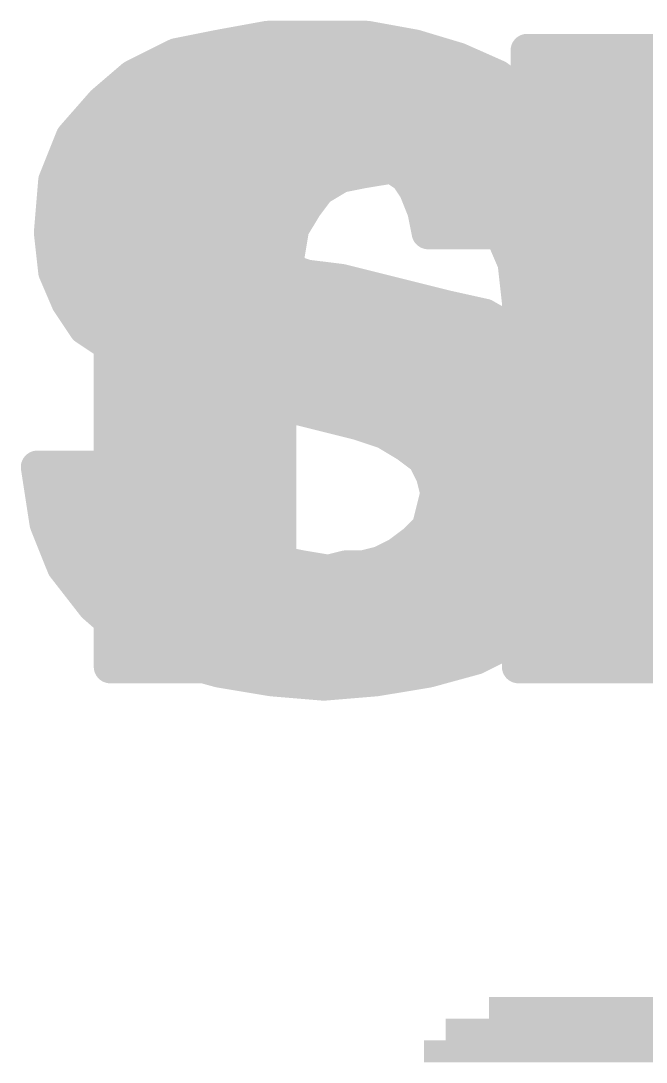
# Model space of a CAD drawing. Extents: x -34 to 73, y -13 to 26.
# Drawn here: x 7.133 to 8.573, y 19.759 to 22.158 of the extents above; entities that cross this region are included whole.
import ezdxf

# ---------------------------------------------------------------- set-up
doc = ezdxf.new("R2010")
doc.units = 0
doc.layers.add('21', color=41, linetype='CONTINUOUS')
doc.layers.add('22', color=40, linetype='CONTINUOUS')

# ---------------------------------------------------------------- blocks, each defined once
blk = doc.blocks.new('RECT')
blk.add_solid([(-0.5, -0.5), (0.5, -0.5), (-0.5, 0.5), (0.5, 0.5)])

msp = doc.modelspace()

# ---------------------------------------------------------------- linework, layer by layer
at = {"layer": '21', "const_width": 0.0762}
for points in [[(7.591, 22.0995), (7.701, 22.1195)], [(7.701, 22.1195), (7.931, 22.1195)], [(7.931, 22.1195), (8.041, 22.0995)], [(7.491, 22.0795), (7.591, 22.0995)], [(7.5838, 22.098), (8.0458, 22.098)], [(8.041, 22.0995), (8.141, 22.0694)], [(7.391, 22.0295), (7.491, 22.0795)], [(8.141, 22.0694), (8.231, 22.0295)], [(7.321, 21.9695), (7.391, 22.0295)], [(7.3821, 22.0218), (8.2412, 22.0218)], [(8.231, 22.0295), (8.311, 21.9695)], [(7.251, 21.8895), (7.321, 21.9695)], [(8.311, 21.9695), (8.371, 21.8895)], [(7.3001, 21.9456), (8.3289, 21.9456)], [(7.211, 21.7895), (7.251, 21.8895)], [(8.371, 21.8895), (8.421, 21.7895)], [(7.243, 21.8694), (8.381, 21.8694)], [(7.701, 21.8495), (7.661, 21.8394)], [(7.731, 21.8595), (7.701, 21.8495)], [(7.901, 21.8595), (7.731, 21.8595)], [(7.951, 21.8394), (7.901, 21.8595)], [(7.631, 21.8295), (7.591, 21.7695)], [(7.661, 21.8394), (7.631, 21.8295)], [(7.991, 21.8194), (7.951, 21.8394)], [(8.021, 21.7995), (7.991, 21.8194)], [(7.2125, 21.7932), (7.6068, 21.7932)], [(8.041, 21.7695), (8.021, 21.7995)], [(8.0252, 21.7932), (8.4191, 21.7932)], [(7.201, 21.6695), (7.211, 21.7895)], [(7.591, 21.7695), (7.591, 21.7294)], [(8.061, 21.7195), (8.041, 21.7695)], [(8.421, 21.7895), (8.441, 21.6695)], [(7.591, 21.7294), (7.601, 21.6895)], [(7.205, 21.717), (7.5941, 21.717)], [(8.071, 21.6695), (8.061, 21.7195)], [(8.0615, 21.717), (8.4331, 21.717)], [(7.601, 21.6895), (7.631, 21.6495)], [(7.211, 21.5795), (7.201, 21.6695)], [(7.631, 21.6495), (7.671, 21.6195)], [(8.441, 21.6695), (8.071, 21.6695)], [(7.2042, 21.6408), (7.6425, 21.6408)], [(7.671, 21.6195), (7.731, 21.5894)], [(7.241, 21.5095), (7.211, 21.5795)], [(7.731, 21.5894), (7.791, 21.5694)], [(7.2174, 21.5646), (7.8298, 21.5646)], [(7.791, 21.5694), (7.871, 21.5595)], [(7.871, 21.5595), (8.111, 21.4994)], [(7.281, 21.4495), (7.241, 21.5095)], [(7.255, 21.4884), (8.1607, 21.4884)], [(8.111, 21.4994), (8.201, 21.4794)], [(8.201, 21.4794), (8.341, 21.3995)], [(7.341, 21.4094), (7.281, 21.4495)], [(7.3369, 21.4122), (8.3187, 21.4122)], [(7.411, 21.3695), (7.341, 21.4094)], [(8.341, 21.3995), (8.401, 21.3495)], [(7.481, 21.3394), (7.411, 21.3695)], [(7.561, 21.3095), (7.481, 21.3394)], [(8.401, 21.3495), (8.441, 21.2895)], [(7.4902, 21.336), (8.41, 21.336)], [(7.651, 21.2895), (7.561, 21.3095)], [(7.751, 21.2695), (7.651, 21.2895)], [(8.441, 21.2895), (8.471, 21.2195)], [(7.911, 21.2294), (7.751, 21.2695)], [(7.7896, 21.2598), (8.4537, 21.2598)], [(7.971, 21.2095), (7.911, 21.2294)], [(8.471, 21.2195), (8.481, 21.1295)], [(8.021, 21.1795), (7.971, 21.2095)], [(8.0141, 21.1836), (8.475, 21.1836)], [(8.061, 21.1495), (8.021, 21.1795)], [(8.081, 21.1095), (8.061, 21.1495)], [(7.191, 20.9994), (7.171, 21.1295)], [(7.171, 21.1295), (7.541, 21.1295)], [(7.541, 21.1295), (7.541, 21.0694)], [(8.481, 21.1295), (8.461, 20.9994)], [(7.1744, 21.1074), (7.541, 21.1074)], [(8.091, 21.0694), (8.081, 21.1095)], [(8.0815, 21.1074), (8.4776, 21.1074)], [(7.541, 21.0694), (7.561, 21.0195)], [(8.071, 20.9895), (8.091, 21.0694)], [(7.1861, 21.0312), (7.5563, 21.0312)], [(8.0814, 21.0312), (8.4659, 21.0312)], [(7.561, 21.0195), (7.591, 20.9794)], [(7.231, 20.8995), (7.191, 20.9994)], [(7.591, 20.9794), (7.671, 20.9195)], [(8.041, 20.9595), (8.071, 20.9895)], [(8.461, 20.9994), (8.421, 20.8895)], [(7.2088, 20.955), (7.6236, 20.955)], [(8.001, 20.9295), (8.041, 20.9595)], [(8.0351, 20.955), (8.4448, 20.955)], [(7.961, 20.9094), (8.001, 20.9295)], [(7.671, 20.9195), (7.731, 20.9094)], [(7.731, 20.9094), (7.781, 20.8995)], [(7.921, 20.8995), (7.961, 20.9094)], [(7.301, 20.8095), (7.231, 20.8995)], [(7.781, 20.8995), (7.841, 20.8895)], [(7.841, 20.8895), (7.881, 20.8995)], [(7.881, 20.8995), (7.921, 20.8995)], [(8.421, 20.8895), (8.361, 20.8095)], [(7.2471, 20.8788), (8.413, 20.8788)], [(7.381, 20.7395), (7.301, 20.8095)], [(8.361, 20.8095), (8.281, 20.7395)], [(7.3088, 20.8026), (8.3532, 20.8026)], [(7.481, 20.6895), (7.381, 20.7395)], [(8.281, 20.7395), (8.181, 20.6895)], [(7.4071, 20.7264), (8.2549, 20.7264)], [(7.591, 20.6594), (7.481, 20.6895)], [(8.181, 20.6895), (8.071, 20.6594)], [(7.711, 20.6395), (7.591, 20.6594)], [(7.6465, 20.6502), (8.0155, 20.6502)], [(8.071, 20.6594), (7.951, 20.6395)], [(7.831, 20.6295), (7.711, 20.6395)], [(7.951, 20.6395), (7.831, 20.6295)]]:
    msp.add_lwpolyline(points, dxfattribs=at)
at = {"layer": '21', "const_width": 0.0381}
for points in [[(7.701, 22.1385, 1), (7.701, 22.1004)], [(7.7044, 22.1007, 1), (7.6976, 22.1382)], [(7.9344, 22.1382, 1), (7.9276, 22.1007)], [(7.931, 22.1004, 1), (7.931, 22.1385)], [(7.5838, 22.1171, 1), (7.5838, 22.079)], [(7.5876, 22.1182, 1), (7.5944, 22.0807)], [(7.5947, 22.0808, 1), (7.5873, 22.1181)], [(8.0465, 22.1177, 1), (8.0355, 22.0812)], [(8.0376, 22.0807, 1), (8.0444, 22.1182)], [(8.0458, 22.079, 1), (8.0458, 22.1171)], [(7.4873, 22.0981, 1), (7.4947, 22.0608)], [(7.4995, 22.0624, 1), (7.4825, 22.0965)], [(8.1487, 22.0869, 1), (8.1333, 22.052)], [(8.1355, 22.0512, 1), (8.1465, 22.0877)], [(7.3821, 22.0409, 1), (7.3821, 22.0028)], [(7.3825, 22.0465, 1), (7.3995, 22.0124)], [(7.4034, 22.015, 1), (7.3786, 22.0439)], [(8.2424, 22.0447, 1), (8.2196, 22.0142)], [(8.2233, 22.012, 1), (8.2387, 22.0469)], [(8.2412, 22.0028, 1), (8.2412, 22.0409)], [(7.3086, 21.9839, 1), (7.3334, 21.955)], [(7.3353, 21.9569, 1), (7.3067, 21.982)], [(8.3262, 21.9809, 1), (8.2958, 21.958)], [(8.2996, 21.9542, 1), (8.3224, 21.9847)], [(7.3001, 21.9647, 1), (7.3001, 21.9266)], [(8.3289, 21.9266, 1), (8.3289, 21.9647)], [(7.2687, 21.8824, 1), (7.2333, 21.8965)], [(8.388, 21.898, 1), (8.354, 21.8809)], [(7.243, 21.8885, 1), (7.243, 21.8504)], [(7.2367, 21.902, 1), (7.2653, 21.8769)], [(8.3558, 21.878, 1), (8.3862, 21.9009)], [(8.381, 21.8504, 1), (8.381, 21.8885)], [(7.695, 21.8675, 1), (7.707, 21.8314)], [(7.7056, 21.831, 1), (7.6964, 21.8679)], [(7.731, 21.8785, 1), (7.731, 21.8404)], [(7.737, 21.8414, 1), (7.725, 21.8775)], [(7.9081, 21.8771, 1), (7.8939, 21.8418)], [(7.901, 21.8404, 1), (7.901, 21.8785)], [(7.625, 21.8475, 1), (7.637, 21.8114)], [(7.6469, 21.8189, 1), (7.6151, 21.84)], [(7.6564, 21.8579, 1), (7.6656, 21.821)], [(7.667, 21.8214, 1), (7.655, 21.8575)], [(7.9595, 21.8565, 1), (7.9425, 21.8224)], [(7.9439, 21.8218, 1), (7.9581, 21.8571)], [(8.0016, 21.8353, 1), (7.9804, 21.8036)], [(7.9825, 21.8024, 1), (7.9995, 21.8365)], [(7.2125, 21.8123, 1), (7.2125, 21.7742)], [(7.6068, 21.7742, 1), (7.6068, 21.8123)], [(8.0369, 21.81, 1), (8.0051, 21.7889)], [(8.0252, 21.8123, 1), (8.0252, 21.7742)], [(8.0104, 21.7836, 1), (8.0316, 21.8153)], [(8.4191, 21.7742, 1), (8.4191, 21.8123)], [(7.1933, 21.7965, 1), (7.2287, 21.7824)], [(7.23, 21.7879, 1), (7.192, 21.791)], [(7.6101, 21.7695, 1), (7.572, 21.7695)], [(8.0587, 21.7765, 1), (8.0233, 21.7624)], [(8.4398, 21.7926, 1), (8.4022, 21.7863)], [(8.404, 21.7809, 1), (8.438, 21.798)], [(7.5751, 21.78, 1), (7.6069, 21.7589)], [(8.0251, 21.7589, 1), (8.0569, 21.78)], [(7.6095, 21.7341, 1), (7.5725, 21.7248)], [(7.205, 21.7361, 1), (7.205, 21.698)], [(7.572, 21.7294, 1), (7.6101, 21.7294)], [(7.5941, 21.698, 1), (7.5941, 21.7361)], [(8.0797, 21.7232, 1), (8.0423, 21.7157)], [(8.0615, 21.7361, 1), (8.0615, 21.698)], [(8.0433, 21.7124, 1), (8.0787, 21.7265)], [(8.4331, 21.698, 1), (8.4331, 21.7361)], [(7.6162, 21.7009, 1), (7.5858, 21.678)], [(7.5825, 21.6848, 1), (7.6195, 21.6941)], [(7.2199, 21.6716, 1), (7.1821, 21.6673)], [(7.182, 21.671, 1), (7.22, 21.6679)], [(7.6424, 21.6647, 1), (7.6196, 21.6342)], [(8.071, 21.6885, 1), (8.071, 21.6504)], [(8.0523, 21.6657, 1), (8.0897, 21.6732)], [(8.4222, 21.6663, 1), (8.4598, 21.6726)], [(8.441, 21.6504, 1), (8.441, 21.6885)], [(7.2042, 21.6599, 1), (7.2042, 21.6218)], [(7.6158, 21.638, 1), (7.6462, 21.6609)], [(7.6425, 21.6218, 1), (7.6425, 21.6599)], [(7.6795, 21.6365, 1), (7.6625, 21.6024)], [(7.6596, 21.6042, 1), (7.6824, 21.6347)], [(7.2285, 21.587, 1), (7.1935, 21.5719)], [(7.737, 21.6075, 1), (7.725, 21.5714)], [(7.7225, 21.5724, 1), (7.7395, 21.6065)], [(7.1921, 21.5773, 1), (7.2299, 21.5816)], [(7.2174, 21.5837, 1), (7.2174, 21.5456)], [(7.7934, 21.5884, 1), (7.7886, 21.5505)], [(7.785, 21.5514, 1), (7.797, 21.5875)], [(7.8298, 21.5456, 1), (7.8298, 21.5837)], [(7.8756, 21.5779, 1), (7.8664, 21.541)], [(7.8686, 21.5405, 1), (7.8734, 21.5784)], [(7.2569, 21.52, 1), (7.2251, 21.4989)], [(7.2235, 21.5019, 1), (7.2585, 21.517)], [(7.255, 21.5075, 1), (7.255, 21.4694)], [(8.1151, 21.518, 1), (8.1069, 21.4809)], [(8.1064, 21.481, 1), (8.1156, 21.5179)], [(8.1607, 21.4694, 1), (8.1607, 21.5075)], [(8.2105, 21.496, 1), (8.1915, 21.4629)], [(8.1969, 21.4609, 1), (8.2051, 21.498)], [(7.2916, 21.4653, 1), (7.2704, 21.4336)], [(7.2651, 21.4389, 1), (7.2969, 21.46)], [(7.3369, 21.4313, 1), (7.3369, 21.3932)], [(7.3505, 21.426, 1), (7.3315, 21.3929)], [(8.3187, 21.3932, 1), (8.3187, 21.4313)], [(7.3304, 21.3936, 1), (7.3516, 21.4253)], [(8.3532, 21.4141, 1), (8.3288, 21.3848)], [(8.3315, 21.3829, 1), (8.3505, 21.416)], [(7.4185, 21.387, 1), (7.4035, 21.3519)], [(7.4015, 21.3529, 1), (7.4205, 21.386)], [(7.4877, 21.3573, 1), (7.4743, 21.3216)], [(7.4735, 21.3219, 1), (7.4885, 21.357)], [(8.4169, 21.36, 1), (8.3851, 21.3389)], [(8.3888, 21.3348, 1), (8.4132, 21.3641)], [(7.4902, 21.3551, 1), (7.4902, 21.317)], [(8.41, 21.317, 1), (8.41, 21.3551)], [(7.5651, 21.328, 1), (7.5569, 21.2909)], [(7.5543, 21.2916, 1), (7.5677, 21.3273)], [(7.6547, 21.3081, 1), (7.6473, 21.2708)], [(8.4585, 21.297, 1), (8.4235, 21.2819)], [(7.6469, 21.2709, 1), (7.6551, 21.308)], [(7.7556, 21.2879, 1), (7.7464, 21.251)], [(7.7473, 21.2508, 1), (7.7547, 21.2881)], [(8.4251, 21.2789, 1), (8.4569, 21.3)], [(7.7896, 21.2789, 1), (7.7896, 21.2408)], [(8.4537, 21.2408, 1), (8.4537, 21.2789)], [(7.917, 21.2475, 1), (7.905, 21.2114)], [(7.9064, 21.211, 1), (7.9156, 21.2479)], [(8.4899, 21.2216, 1), (8.4521, 21.2173)], [(7.9808, 21.2258, 1), (7.9612, 21.1931)], [(7.965, 21.1914, 1), (7.977, 21.2275)], [(8.4535, 21.2119, 1), (8.4885, 21.227)], [(8.0141, 21.2027, 1), (8.0141, 21.1646)], [(8.0324, 21.1947, 1), (8.0096, 21.1642)], [(8.0112, 21.1631, 1), (8.0308, 21.1958)], [(8.475, 21.1646, 1), (8.475, 21.2027)], [(8.078, 21.158, 1), (8.044, 21.1409)], [(8.0496, 21.1342, 1), (8.0724, 21.1647)], [(7.1898, 21.1323, 1), (7.1522, 21.1266)], [(7.171, 21.1485, 1), (7.171, 21.1104)], [(7.5601, 21.1295, 1), (7.522, 21.1295)], [(7.541, 21.1104, 1), (7.541, 21.1485)], [(8.4998, 21.1266, 1), (8.4622, 21.1323)], [(7.1744, 21.1265, 1), (7.1744, 21.0884)], [(7.541, 21.0884, 1), (7.541, 21.1265)], [(8.0995, 21.1141, 1), (8.0625, 21.1048)], [(8.0815, 21.1265, 1), (8.0815, 21.0884)], [(8.064, 21.1009, 1), (8.098, 21.118)], [(8.4621, 21.1273, 1), (8.4999, 21.1316)], [(8.4776, 21.0884, 1), (8.4776, 21.1265)], [(7.5587, 21.0765, 1), (7.5233, 21.0624)], [(7.522, 21.0694, 1), (7.5601, 21.0694)], [(8.1095, 21.0648, 1), (8.0725, 21.0741)], [(8.0725, 21.0648, 1), (8.1095, 21.0741)], [(7.1861, 21.0503, 1), (7.1861, 21.0122)], [(7.5563, 21.0122, 1), (7.5563, 21.0503)], [(8.0814, 21.0503, 1), (8.0814, 21.0122)], [(8.4659, 21.0122, 1), (8.4659, 21.0503)], [(7.5762, 21.0309, 1), (7.5458, 21.008)], [(7.5433, 21.0124, 1), (7.5787, 21.0265)], [(7.2087, 21.0065, 1), (7.1733, 20.9924)], [(7.1722, 20.9966, 1), (7.2098, 21.0023)], [(7.6024, 20.9947, 1), (7.5796, 20.9642)], [(8.0845, 20.976, 1), (8.0575, 21.0029)], [(8.4422, 21.0023, 1), (8.4798, 20.9966)], [(8.4789, 20.9929, 1), (8.4431, 21.006)], [(7.2088, 20.9741, 1), (7.2088, 20.936)], [(7.5758, 20.968, 1), (7.6062, 20.9909)], [(7.6236, 20.936, 1), (7.6236, 20.9741)], [(8.0351, 20.9741, 1), (8.0351, 20.936)], [(8.0275, 20.9729, 1), (8.0545, 20.946)], [(8.0524, 20.9442, 1), (8.0296, 20.9747)], [(8.0525, 20.9941, 1), (8.0895, 20.9848)], [(8.4448, 20.936, 1), (8.4448, 20.9741)], [(8.0095, 20.9124, 1), (7.9925, 20.9465)], [(7.6741, 20.9382, 1), (7.6679, 20.9007)], [(7.6596, 20.9042, 1), (7.6824, 20.9347)], [(7.7347, 20.9281, 1), (7.7273, 20.8908)], [(7.7279, 20.8907, 1), (7.7341, 20.9282)], [(7.9525, 20.9265, 1), (7.9695, 20.8924)], [(7.9656, 20.891, 1), (7.9564, 20.9279)], [(7.9896, 20.9447, 1), (8.0124, 20.9142)], [(7.246, 20.9111, 1), (7.216, 20.8878)], [(7.2133, 20.8924, 1), (7.2487, 20.9065)], [(7.7841, 20.9182, 1), (7.7779, 20.8807)], [(7.7773, 20.8808, 1), (7.7847, 20.9181)], [(7.8364, 20.9079, 1), (7.8456, 20.871)], [(7.8379, 20.8707, 1), (7.8441, 20.9082)], [(7.881, 20.9185, 1), (7.881, 20.8804)], [(7.8856, 20.881, 1), (7.8764, 20.9179)], [(7.9164, 20.9179, 1), (7.9256, 20.881)], [(7.921, 20.8804, 1), (7.921, 20.9185)], [(8.4362, 20.878, 1), (8.4058, 20.9009)], [(7.2471, 20.8979, 1), (7.2471, 20.8598)], [(8.4031, 20.896, 1), (8.4389, 20.8829)], [(8.413, 20.8598, 1), (8.413, 20.8979)], [(7.3135, 20.8238, 1), (7.2885, 20.7951)], [(8.3735, 20.7951, 1), (8.3485, 20.8238)], [(7.286, 20.7978, 1), (7.316, 20.8211)], [(7.3088, 20.8217, 1), (7.3088, 20.7836)], [(8.3458, 20.8209, 1), (8.3762, 20.798)], [(8.3532, 20.7836, 1), (8.3532, 20.8217)], [(7.3895, 20.7565, 1), (7.3725, 20.7224)], [(8.2895, 20.7224, 1), (8.2725, 20.7565)], [(7.3685, 20.7251, 1), (7.3935, 20.7538)], [(7.4071, 20.7455, 1), (7.4071, 20.7074)], [(8.2549, 20.7074, 1), (8.2549, 20.7455)], [(8.2685, 20.7538, 1), (8.2935, 20.7251)], [(7.486, 20.7078, 1), (7.476, 20.6711)], [(8.186, 20.6711, 1), (8.176, 20.7078)], [(7.4725, 20.6724, 1), (7.4895, 20.7065)], [(8.1725, 20.7065, 1), (8.1895, 20.6724)], [(7.5941, 20.6782, 1), (7.5879, 20.6407)], [(7.586, 20.6411, 1), (7.596, 20.6778)], [(7.6465, 20.6693, 1), (7.6465, 20.6312)], [(8.0155, 20.6312, 1), (8.0155, 20.6693)], [(8.066, 20.6778, 1), (8.076, 20.6411)], [(8.0741, 20.6407, 1), (8.0679, 20.6782)], [(7.7126, 20.6584, 1), (7.7094, 20.6205)], [(7.7079, 20.6207, 1), (7.7141, 20.6582)], [(7.8294, 20.6484, 1), (7.8326, 20.6105)], [(7.8294, 20.6105, 1), (7.8326, 20.6484)], [(7.9479, 20.6582, 1), (7.9541, 20.6207)], [(7.9526, 20.6205, 1), (7.9494, 20.6584)]]:
    msp.add_lwpolyline(points, format="xyb", dxfattribs=at)
at = {"layer": '22', "const_width": 0.0762}
for points in [[(7.719, 22.1095), (7.609, 22.0795)], [(7.859, 22.1195), (7.719, 22.1095)], [(7.919, 22.1195), (7.859, 22.1195)], [(7.979, 22.1095), (7.919, 22.1195)], [(8.099, 22.0694), (7.979, 22.1095)], [(7.677, 22.098), (8.0134, 22.098)], [(8.669, 22.0894), (8.299, 22.0894)], [(8.299, 22.0894), (8.299, 21.8895)], [(7.609, 22.0795), (7.519, 22.0295)], [(8.159, 22.0295), (8.099, 22.0694)], [(7.519, 22.0295), (7.449, 21.9595)], [(7.5114, 22.0218), (8.1686, 22.0218)], [(8.209, 21.9895), (8.159, 22.0295)], [(8.299, 22.0218), (8.669, 22.0218)], [(8.249, 21.9495), (8.209, 21.9895)], [(7.449, 21.9595), (7.399, 21.8795)], [(7.4403, 21.9456), (8.2516, 21.9456)], [(8.289, 21.8895), (8.249, 21.9495)], [(8.299, 21.9456), (8.669, 21.9456)], [(8.299, 21.8895), (8.289, 21.8895)], [(7.399, 21.8795), (7.369, 21.7795)], [(7.396, 21.8694), (8.669, 21.8694)], [(7.919, 21.8095), (7.979, 21.8194)], [(7.979, 21.8194), (8.059, 21.8095)], [(7.3731, 21.7932), (7.8586, 21.7932)], [(7.819, 21.7695), (7.869, 21.7995)], [(7.869, 21.7995), (7.919, 21.8095)], [(8.059, 21.8095), (8.119, 21.7995)], [(8.119, 21.7995), (8.169, 21.7695)], [(8.1294, 21.7932), (8.669, 21.7932)], [(7.369, 21.7795), (7.349, 21.6695)], [(7.789, 21.7294), (7.819, 21.7695)], [(8.169, 21.7695), (8.209, 21.7195)], [(7.759, 21.6795), (7.789, 21.7294)], [(7.3576, 21.717), (7.7815, 21.717)], [(8.209, 21.7195), (8.239, 21.6695)], [(8.2105, 21.717), (8.669, 21.717)], [(7.749, 21.6195), (7.759, 21.6795)], [(7.349, 21.6695), (7.339, 21.5395)], [(8.239, 21.6695), (8.269, 21.5995)], [(7.3468, 21.6408), (7.7526, 21.6408)], [(8.2513, 21.6408), (8.669, 21.6408)], [(7.739, 21.5495), (7.749, 21.6195)], [(8.269, 21.5995), (8.279, 21.5095)], [(7.3409, 21.5646), (7.7412, 21.5646)], [(8.2729, 21.5646), (8.669, 21.5646)], [(7.339, 21.5395), (7.339, 20.6695)], [(7.729, 21.4695), (7.739, 21.5495)], [(8.279, 21.5095), (8.279, 20.6695)], [(7.339, 21.4884), (7.7314, 21.4884)], [(8.279, 21.4884), (8.669, 21.4884)], [(7.729, 20.6695), (7.729, 21.4695)], [(7.339, 21.4122), (7.729, 21.4122)], [(8.279, 21.4122), (8.669, 21.4122)], [(7.339, 21.336), (7.729, 21.336)], [(8.279, 21.336), (8.669, 21.336)], [(7.339, 21.2598), (7.729, 21.2598)], [(8.279, 21.2598), (8.669, 21.2598)], [(7.339, 21.1836), (7.729, 21.1836)], [(8.279, 21.1836), (8.669, 21.1836)], [(7.339, 21.1074), (7.729, 21.1074)], [(8.279, 21.1074), (8.669, 21.1074)], [(7.339, 21.0312), (7.729, 21.0312)], [(8.279, 21.0312), (8.669, 21.0312)], [(7.339, 20.955), (7.729, 20.955)], [(8.279, 20.955), (8.669, 20.955)], [(7.339, 20.8788), (7.729, 20.8788)], [(8.279, 20.8788), (8.669, 20.8788)], [(7.339, 20.8026), (7.729, 20.8026)], [(8.279, 20.8026), (8.669, 20.8026)], [(7.339, 20.7264), (7.729, 20.7264)], [(8.279, 20.7264), (8.669, 20.7264)], [(7.339, 20.6695), (7.729, 20.6695)], [(8.279, 20.6695), (8.669, 20.6695)]]:
    msp.add_lwpolyline(points, dxfattribs=at)
at = {"layer": '22', "const_width": 0.0381}
for points in [[(7.7176, 22.1285, 1), (7.7204, 22.0904)], [(7.724, 22.0911, 1), (7.714, 22.1278)], [(7.859, 22.1385, 1), (7.859, 22.1004)], [(7.8604, 22.1004, 1), (7.8576, 22.1385)], [(7.9221, 22.1382, 1), (7.9159, 22.1007)], [(7.919, 22.1004, 1), (7.919, 22.1385)], [(7.985, 22.1275, 1), (7.973, 22.0914)], [(7.9759, 22.0907, 1), (7.9821, 22.1282)], [(7.677, 22.1171, 1), (7.677, 22.079)], [(8.0134, 22.079, 1), (8.0134, 22.1171)], [(8.299, 22.1085, 1), (8.299, 22.0704)], [(8.3181, 22.0894, 1), (8.28, 22.0894)], [(7.604, 22.0978, 1), (7.614, 22.0611)], [(7.6183, 22.0628, 1), (7.5997, 22.0961)], [(8.1096, 22.0853, 1), (8.0884, 22.0536)], [(8.093, 22.0514, 1), (8.105, 22.0875)], [(7.5114, 22.0409, 1), (7.5114, 22.0028)], [(7.5097, 22.0461, 1), (7.5283, 22.0128)], [(7.5325, 22.016, 1), (7.5055, 22.0429)], [(8.1709, 22.0443, 1), (8.1471, 22.0146)], [(8.1484, 22.0136, 1), (8.1696, 22.0453)], [(8.1686, 22.0028, 1), (8.1686, 22.0409)], [(8.299, 22.0409, 1), (8.299, 22.0028)], [(8.2225, 22.0029, 1), (8.1955, 21.976)], [(8.1971, 21.9746, 1), (8.2209, 22.0043)], [(7.4403, 21.9647, 1), (7.4403, 21.9266)], [(7.4355, 21.9729, 1), (7.4625, 21.946)], [(7.4652, 21.9494, 1), (7.4328, 21.9695)], [(8.2649, 21.96, 1), (8.2331, 21.9389)], [(8.2355, 21.936, 1), (8.2625, 21.9629)], [(8.2516, 21.9266, 1), (8.2516, 21.9647)], [(8.299, 21.9647, 1), (8.299, 21.9266)], [(8.289, 21.9085, 1), (8.289, 21.8704)], [(8.299, 21.8704, 1), (8.299, 21.9085)], [(7.396, 21.8885, 1), (7.396, 21.8504)], [(7.3828, 21.8895, 1), (7.4152, 21.8694)], [(7.4172, 21.874, 1), (7.3808, 21.8849)], [(8.2731, 21.8789, 1), (8.3049, 21.9)], [(8.28, 21.8895, 1), (8.3181, 21.8895)], [(7.9814, 21.8384, 1), (7.9766, 21.8005)], [(7.9821, 21.8007, 1), (7.9759, 21.8382)], [(7.3731, 21.8123, 1), (7.3731, 21.7742)], [(7.8653, 21.8181, 1), (7.8727, 21.7808)], [(7.8586, 21.7742, 1), (7.8586, 21.8123)], [(7.8788, 21.7831, 1), (7.8592, 21.8158)], [(7.9159, 21.8282, 1), (7.9221, 21.7907)], [(7.9227, 21.7908, 1), (7.9153, 21.8281)], [(8.0621, 21.8282, 1), (8.0559, 21.7907)], [(8.0566, 21.7905, 1), (8.0614, 21.8284)], [(8.1288, 21.8158, 1), (8.1092, 21.7831)], [(8.1294, 21.8123, 1), (8.1294, 21.7742)], [(8.1159, 21.7807, 1), (8.1221, 21.8182)], [(7.3877, 21.776, 1), (7.3503, 21.7829)], [(7.8342, 21.758, 1), (7.8038, 21.7809)], [(8.1839, 21.7814, 1), (8.1541, 21.7575)], [(7.3508, 21.7849, 1), (7.3872, 21.774)], [(7.8092, 21.7858, 1), (7.8288, 21.7531)], [(8.1592, 21.7531, 1), (8.1788, 21.7858)], [(7.7738, 21.7409, 1), (7.8042, 21.718)], [(7.8053, 21.7196, 1), (7.7727, 21.7393)], [(7.3576, 21.7361, 1), (7.3576, 21.698)], [(7.7815, 21.698, 1), (7.7815, 21.7361)], [(8.2253, 21.7293, 1), (8.1927, 21.7096)], [(8.2105, 21.7361, 1), (8.2105, 21.698)], [(8.1941, 21.7075, 1), (8.2239, 21.7314)], [(7.7778, 21.6763, 1), (7.7402, 21.6826)], [(7.3303, 21.6729, 1), (7.3677, 21.666)], [(7.368, 21.668, 1), (7.33, 21.6709)], [(7.7427, 21.6893, 1), (7.7753, 21.6696)], [(8.2565, 21.677, 1), (8.2215, 21.6619)], [(8.2227, 21.6596, 1), (8.2553, 21.6793)], [(7.3468, 21.6599, 1), (7.3468, 21.6218)], [(7.7526, 21.6218, 1), (7.7526, 21.6599)], [(8.2513, 21.6599, 1), (8.2513, 21.6218)], [(7.7302, 21.6226, 1), (7.7678, 21.6163)], [(7.7679, 21.6168, 1), (7.7301, 21.6221)], [(8.2879, 21.6016, 1), (8.2501, 21.5973)], [(8.2515, 21.5919, 1), (8.2865, 21.607)], [(7.3409, 21.5837, 1), (7.3409, 21.5456)], [(7.7412, 21.5456, 1), (7.7412, 21.5837)], [(8.2729, 21.5837, 1), (8.2729, 21.5456)], [(7.3581, 21.5395, 1), (7.32, 21.5395)], [(7.7201, 21.5521, 1), (7.7579, 21.5468)], [(7.7579, 21.5471, 1), (7.7201, 21.5518)], [(7.32, 21.5409, 1), (7.358, 21.538)], [(8.298, 21.5095, 1), (8.2599, 21.5095)], [(7.339, 21.5075, 1), (7.339, 21.4694)], [(7.7314, 21.4694, 1), (7.7314, 21.5075)], [(8.279, 21.5075, 1), (8.279, 21.4694)], [(8.2601, 21.5073, 1), (8.2979, 21.5116)], [(7.7481, 21.4695, 1), (7.71, 21.4695)], [(7.7101, 21.4718, 1), (7.7479, 21.4671)], [(7.339, 21.4313, 1), (7.339, 21.3932)], [(7.729, 21.3932, 1), (7.729, 21.4313)], [(8.279, 21.4313, 1), (8.279, 21.3932)], [(7.339, 21.3551, 1), (7.339, 21.317)], [(7.729, 21.317, 1), (7.729, 21.3551)], [(8.279, 21.3551, 1), (8.279, 21.317)], [(7.339, 21.2789, 1), (7.339, 21.2408)], [(7.729, 21.2408, 1), (7.729, 21.2789)], [(8.279, 21.2789, 1), (8.279, 21.2408)], [(7.339, 21.2027, 1), (7.339, 21.1646)], [(7.729, 21.1646, 1), (7.729, 21.2027)], [(8.279, 21.2027, 1), (8.279, 21.1646)], [(7.339, 21.1265, 1), (7.339, 21.0884)], [(7.729, 21.0884, 1), (7.729, 21.1265)], [(8.279, 21.1265, 1), (8.279, 21.0884)], [(7.339, 21.0503, 1), (7.339, 21.0122)], [(7.729, 21.0122, 1), (7.729, 21.0503)], [(8.279, 21.0503, 1), (8.279, 21.0122)], [(7.339, 20.9741, 1), (7.339, 20.936)], [(7.729, 20.936, 1), (7.729, 20.9741)], [(8.279, 20.9741, 1), (8.279, 20.936)], [(7.339, 20.8979, 1), (7.339, 20.8598)], [(7.729, 20.8598, 1), (7.729, 20.8979)], [(8.279, 20.8979, 1), (8.279, 20.8598)], [(7.339, 20.8217, 1), (7.339, 20.7836)], [(7.729, 20.7836, 1), (7.729, 20.8217)], [(8.279, 20.8217, 1), (8.279, 20.7836)], [(7.339, 20.7455, 1), (7.339, 20.7074)], [(7.729, 20.7074, 1), (7.729, 20.7455)], [(8.279, 20.7455, 1), (8.279, 20.7074)], [(7.339, 20.6885, 1), (7.339, 20.6504)], [(7.729, 20.6504, 1), (7.729, 20.6885)], [(8.279, 20.6885, 1), (8.279, 20.6504)], [(7.32, 20.6695, 1), (7.3581, 20.6695)], [(7.71, 20.6695, 1), (7.7481, 20.6695)], [(8.2599, 20.6695, 1), (8.298, 20.6695)]]:
    msp.add_lwpolyline(points, format="xyb", dxfattribs=at)

# ---------------------------------------------------------------- block references
at = {"layer": '22', "yscale": 0.05, "rotation": 180}
for p, xscale in [((8.5362, 19.8836), 0.65), ((8.4862, 19.8336), 0.75), ((8.4612, 19.7836), 0.8)]:
    msp.add_blockref('RECT', p, dxfattribs=dict(at, xscale=xscale))

doc.saveas('drawing.dxf')
